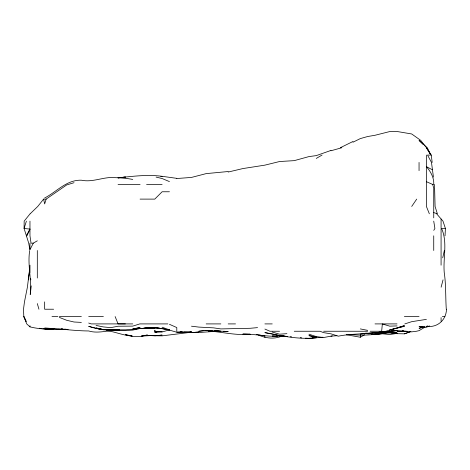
<?xml version="1.0" encoding="UTF-8"?>
<svg xmlns="http://www.w3.org/2000/svg" width="470" height="470" viewBox="0 0 470 470"><rect width="100%" height="100%" fill="white"/><g stroke="black" fill="none" stroke-linecap="round" stroke-linejoin="round"><path stroke-width="0.7" d="M445.037 235.817L445.419 228.473L441.589 228.473C447.781 242.432 442.975 257.813 444.232 272.518C446.059 284.644 445.472 296.999 446.283 309.225M29.528 269.851L27.395 287.205L24.469 301.887L23.5 309.225L23.811 316.569L26.185 321.462L23.876 316.569L26.743 323.906L29.968 326.867C41.883 329.881 54.455 329.264 66.675 329.335L56 329.247M29.722 250.498C27.266 265.215 32.013 279.873 30.227 294.543L31.261 285.866M28.282 279.862L29.346 272.518M427.729 325.91L426.396 326.35C437.329 327.89 446.165 320.217 446.5 309.225M442.734 257.836L444.362 250.498M441.113 287.205L443.04 279.862M46.142 199.11L44.656 203.939L43.622 199.11L46.142 199.11L66.675 184.945L74.019 182.701M26.391 221.135L24.076 228.473L28.723 243.155L29.845 249.617M419.052 170.645L419.052 162.403M29.968 229.09L26.937 235.817L26.32 235.817L29.968 229.09L24.076 228.473L24.17 221.135L29.968 213.962M29.968 249.67L33.311 243.155L37.312 240.816M433.734 230.376L434.903 228.473L433.734 221.135M411.708 206.447L416.708 199.11M43.622 199.11L37.759 206.447L30.162 213.791M44.656 197.999C56.823 191.748 66.487 179.728 81.357 180.198C91.374 182.383 100.85 177.971 110.726 177.501C118.093 177.748 125.502 177.954 132.746 179.464M425.168 327.014L419.052 330.663L416.455 331.25L411.708 331.861L397.027 331.285L407.231 331.268M346.308 334.746L360.326 337.237L364.603 334.734M316.275 158.419L322.044 155.059M352.982 142.21L360.326 138.585L367.663 136.523L375.007 135.272L389.689 131.582L397.027 131.494L411.708 133.968L420.721 140.377L425.955 147.157M352.982 141.482L340.321 147.721M281.407 336.267C274.045 339.411 265.344 338.2 258.212 334.893M429.451 325.886L426.396 327.296L419.052 326.486L422.724 326.486M330.956 150.441L316.275 155.617L308.937 156.592L294.255 160.64L279.568 161.527L264.886 165.14L242.867 168.571L228.185 172.043M404.37 333.859L410.903 331.485L404.37 333.841L397.027 333.677L389.689 332.478M341.855 147.721L330.956 150.77M404.799 323.906L411.708 321.68L426.396 319.371M330.956 336.273L332.296 335.856M156.633 331.979L154.771 332.531L162.115 331.726L160.111 331.597M389.689 331.068C376.529 335.345 362.629 335.797 348.975 334.405M424.392 326.82L419.052 328.242L424.392 326.961M132.746 329L140.089 327.449L132.746 329.288L125.408 329.834L103.382 329.781L96.044 327.948L103.382 329.535M210.918 330.71L208.333 331.25L212.211 330.657M397.696 327.596L404.37 326.286L389.689 329.952L397.027 328.154L404.37 325.657L385.858 331.25L375.007 332.936L377.005 332.554M378.344 332.302L379.678 332.043M383.015 333.389L389.689 332.149L375.007 334.681L371.67 334.376M119.398 330.234C109.128 329.64 98.888 334.088 88.701 330.962C73.984 330.856 59.373 328.548 44.656 328.148L54.931 328.53M375.007 333.23L376.341 333.001M377.674 332.772L382.345 331.955L375.007 333.588L367.663 333.776L371.67 333.477M141.423 335.98L147.427 335.01L140.089 336.62L132.746 336.514L125.408 334.663L132.082 335.909M190.808 332.313L162.115 335.85L154.771 335.75L162.115 335.087L154.771 335.833L147.427 335.433L154.771 335.339L141.423 336.12M397.027 333.43L389.689 334.522L382.345 333.788L375.007 334.282L382.345 333.665L377.21 333.647L397.027 332.543L389.689 332.631L397.027 333.389L390.353 332.56M391.692 330.792L393.026 330.61M203.487 330.616L198.816 331.25L206.16 330.539L228.185 331.509L223.667 331.25M204.826 330.439L210.161 330.369M360.326 334.105L375.007 332.543C362.799 334.305 350.409 333.665 338.3 336.185L330.956 333.823L323.619 332.643L320.058 331.25L294.255 331.25M160.775 176.456L162.115 176.315L176.796 178.347M322.949 337.225L308.937 338.418L305.6 338.159M316.275 337.777C299.02 339.734 281.753 335.95 264.886 332.631L271.56 333.794M118.064 177.778C132.704 176.35 147.41 174.317 162.115 176.315M180.133 331.755L182.131 331.567M142.093 328.307L138.086 328.665M143.426 328.189L147.427 327.825M257.548 327.619L250.204 328.289L220.841 328.918L213.498 327.854L198.816 327.091L191.478 326.198M379.678 333.224L389.689 331.25L382.345 332.308L397.027 330.498L390.012 331.25L397.027 330.669L406.168 331.25M136.752 328.783L132.746 329.129L154.771 327.431L159.442 328.072M312.274 337.801L313.607 337.689M228.185 171.521L206.16 173.618L191.478 177.425L176.796 178.524M336.966 335.709L330.956 336.144L323.619 337.548L316.275 336.596L308.937 334.188M184.134 332.108L191.478 332.572L198.816 332.061L191.478 332.566L176.796 332.073M286.912 333.671L279.568 334.188L272.23 332.031M148.097 327.79L154.771 327.431L169.453 329.999L162.779 328.73M118.064 329.411L119.398 329.358M377.005 333.718L382.345 333.512M114.727 329.793L106.05 329.705M397.027 325.91L389.689 326.151L382.345 323.959L381.658 331.25L370.143 331.25M284.908 336.279L272.23 336.015L276.901 336.185M53.997 329.071L42.652 328.777M65.941 329.235L58.004 329.253M59.338 329.535L68.144 329.435M154.771 328.031L144.496 328.06M191.478 332.566C201.289 332.936 211.024 331.027 220.841 331.544L213.498 331.468C225.747 332.789 237.791 335.504 250.204 334.199L242.867 334.07C254.429 333.959 265.803 336.585 277.37 336.273M432.171 162.403L431.26 155.059L427.536 155.059L431.472 162.403L433.44 177.084M118.052 184.428L140.089 184.428M146.581 184.428L162.115 184.428M426.396 181.696L432.682 184.428L433.734 184.428C434.221 177.801 430.602 171.485 426.396 166.638L432.347 169.746M169.453 191.766L162.115 191.766L154.771 199.11L140.089 199.11M33.311 243.155L31.038 243.155L29.968 235.817L29.968 221.135M53.633 309.225L44.656 309.225L44.656 301.887M51.994 316.569L57.875 316.569M59.338 316.569L81.357 316.569M88.701 316.569L103.382 316.569M404.37 316.569L419.052 316.569M442.352 316.569L444.914 316.569M132.746 323.906L91.121 323.906L88.701 323.031M167.866 323.906L139.819 323.906L132.746 326.115L118.064 326.239L110.726 327.643L103.382 326.938L96.044 325.434M206.16 323.906L220.841 323.906M228.185 323.906L235.523 323.906M264.886 323.906L272.23 323.906M375.007 323.906L397.027 323.906M211.412 331.25L213.498 331.25M279.568 331.25L269.95 331.25L264.886 329.053M323.619 331.25L367.663 331.25M125.408 323.906L118.064 323.901L115.138 316.569M53.462 328.777L51.994 328.771L53.997 328.935M51.994 328.9L44.656 328.83L51.994 328.9L48.657 328.753M393.361 332.742L389.689 332.666L393.026 332.872M190.144 331.567L191.478 331.609L176.796 332.237L169.453 330.099M290.249 336.767L291.582 336.808M283.575 336.079L279.568 335.903L286.912 336.596L279.568 335.586L272.23 333.906M365.66 333.107L367.663 333.201M279.568 336.285L286.912 336.661M81.357 322.397L74.019 322.003L66.675 320.281L59.338 317.397M158.778 331.509L154.771 331.25L154.771 330.351L155.235 331.25L154.771 331.25L162.115 331.967L169.453 329.864L162.115 327.214M61.341 328.753L62.675 328.841M158.108 328.289L162.115 328.601L147.427 328.195L140.089 328.489L132.746 330.087L125.408 330.586L110.726 330.005L118.064 329.699C108.165 330.762 98.13 329.511 88.701 326.345L95.375 328.042M390.353 332.496L393.026 332.748M214.837 330.645L220.841 331.25L214.861 330.657M132.082 335.968C123.369 335.58 115.32 331.785 106.702 330.645M402.367 330.669L403.701 330.827M300.26 337.677L301.593 337.848M160.775 328.254L162.115 328.442M39.316 328.254L41.319 328.565M103.382 329.576L96.044 328.336L103.382 329.711L96.708 328.348M258.882 334.893L264.886 335.98L264.886 337.384M316.275 337.061L308.937 335.639L316.275 337.19M360.326 328.924L367.663 330.363M156.093 177.084L162.115 178.53L169.453 181.596M433.734 212.593L437.37 213.791L435.085 206.447L434.527 184.428M169.453 324.306L176.796 327.555L176.796 331.25M422.965 144.296L419.052 140.377L427.295 147.721L430.502 154.448M436.618 213.791L442.993 221.135L445.419 228.473M431.26 155.059L426.396 147.721L430.062 153.837M429.345 213.791L426.396 206.447L426.396 155.059M432.682 184.428L433.734 188.082L433.734 217.868M37.312 303.596L38.94 309.225M30.609 278.528L30.75 279.862L30.673 278.528M441.077 219.038L441.077 227.797M441.077 228.473L441.077 265.18M441.077 317.62L441.077 321.245M433.734 235.817L433.734 250.498M360.326 334.628L360.326 337.237M37.312 250.498L37.312 278.011M29.968 243.155L29.968 248.83M29.968 265.18L29.968 272.518M29.968 325.763L29.968 326.867M125.408 177.037L118.064 177.866L125.408 177.084M389.689 331.25L382.345 332.76L389.689 331.303M286.912 336.444L279.568 335.645L286.912 336.444M257.548 334.64L256.215 334.346L257.548 334.652"/></g></svg>
